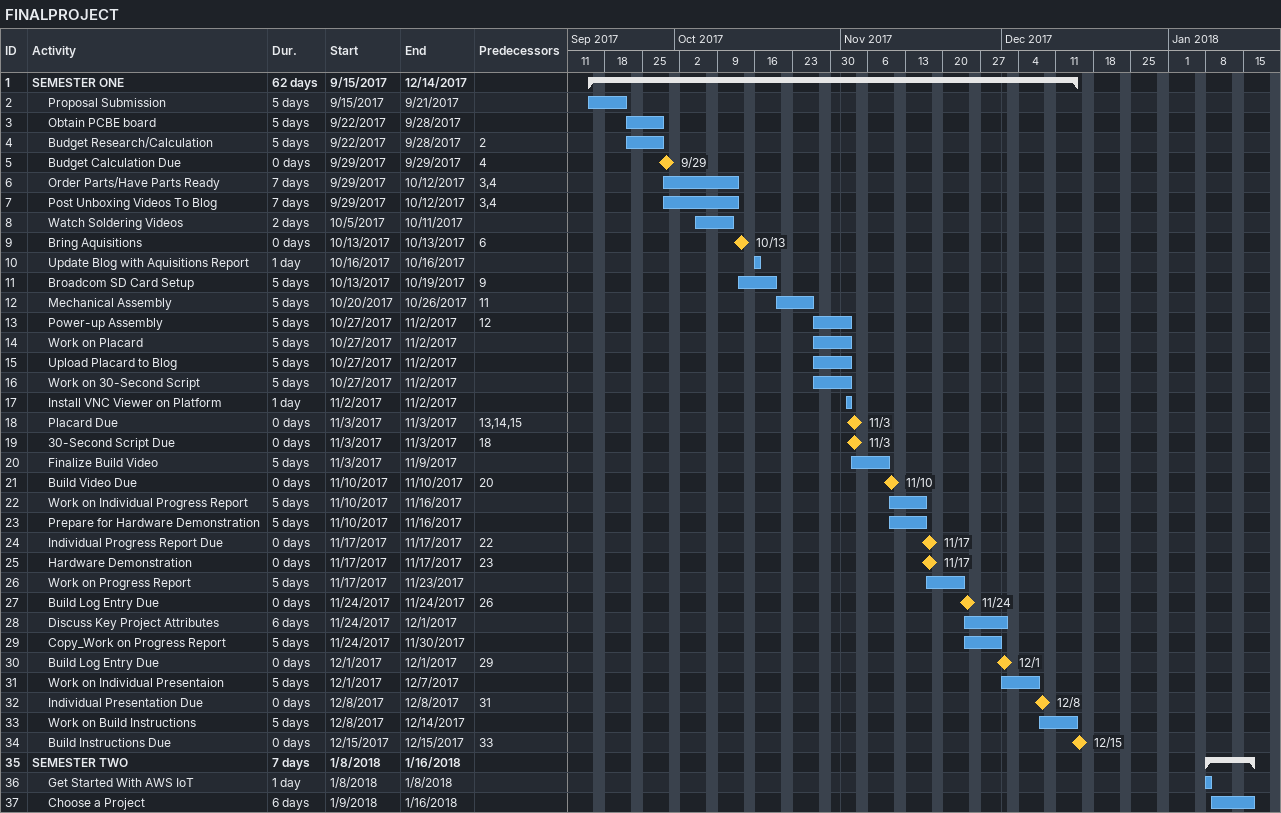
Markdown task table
FINALPROJECT

| ID | Level | Task | Duration | Start | Finish | Predecessors |
|---|---|---|---|---|---|---|
| 1 | 1 | **SEMESTER ONE** | 62d | 2017-09-15 | 2017-12-14 |  |
| 2 | 2 | Proposal Submission | 5d | 2017-09-15 | 2017-09-21 |  |
| 3 | 2 | Obtain PCBE board | 5d | 2017-09-22 | 2017-09-28 |  |
| 4 | 2 | Budget Research/Calculation | 5d | 2017-09-22 | 2017-09-28 | 2 |
| 5 | 2 | Budget Calculation Due | 0d | 2017-09-29 | 2017-09-29 | 4 |
| 6 | 2 | Order Parts/Have Parts Ready | 7d | 2017-09-29 | 2017-10-12 | 3, 4 |
| 7 | 2 | Post Unboxing Videos To Blog | 7d | 2017-09-29 | 2017-10-12 | 3, 4 |
| 8 | 2 | Watch Soldering Videos | 2d | 2017-10-05 | 2017-10-11 |  |
| 9 | 2 | Bring Aquisitions | 0d | 2017-10-13 | 2017-10-13 | 6 |
| 10 | 2 | Update Blog with Aquisitions Report | 1d | 2017-10-16 | 2017-10-16 |  |
| 11 | 2 | Broadcom SD Card Setup | 5d | 2017-10-13 | 2017-10-19 | 9 |
| 12 | 2 | Mechanical Assembly | 5d | 2017-10-20 | 2017-10-26 | 11 |
| 13 | 2 | Power-up Assembly | 5d | 2017-10-27 | 2017-11-02 | 12 |
| 14 | 2 | Work on Placard | 5d | 2017-10-27 | 2017-11-02 |  |
| 15 | 2 | Upload Placard to Blog | 5d | 2017-10-27 | 2017-11-02 |  |
| 16 | 2 | Work on 30-Second Script | 5d | 2017-10-27 | 2017-11-02 |  |
| 17 | 2 | Install VNC Viewer on Platform | 1d | 2017-11-02 | 2017-11-02 |  |
| 18 | 2 | Placard Due | 0d | 2017-11-03 | 2017-11-03 | 13, 14, 15 |
| 19 | 2 | 30-Second Script Due | 0d | 2017-11-03 | 2017-11-03 | 18 |
| 20 | 2 | Finalize Build Video | 5d | 2017-11-03 | 2017-11-09 |  |
| 21 | 2 | Build Video Due | 0d | 2017-11-10 | 2017-11-10 | 20 |
| 22 | 2 | Work on Individual Progress Report | 5d | 2017-11-10 | 2017-11-16 |  |
| 23 | 2 | Prepare for Hardware Demonstration | 5d | 2017-11-10 | 2017-11-16 |  |
| 24 | 2 | Individual Progress Report Due | 0d | 2017-11-17 | 2017-11-17 | 22 |
| 25 | 2 | Hardware Demonstration | 0d | 2017-11-17 | 2017-11-17 | 23 |
| 26 | 2 | Work on Progress Report | 5d | 2017-11-17 | 2017-11-23 |  |
| 27 | 2 | Build Log Entry Due | 0d | 2017-11-24 | 2017-11-24 | 26 |
| 28 | 2 | Discuss Key Project Attributes | 6d | 2017-11-24 | 2017-12-01 |  |
| 29 | 2 | Copy_Work on Progress Report | 5d | 2017-11-24 | 2017-11-30 |  |
| 30 | 2 | Build Log Entry Due | 0d | 2017-12-01 | 2017-12-01 | 29 |
| 31 | 2 | Work on Individual Presentaion | 5d | 2017-12-01 | 2017-12-07 |  |
| 32 | 2 | Individual Presentation Due | 0d | 2017-12-08 | 2017-12-08 | 31 |
| 33 | 2 | Work on Build Instructions | 5d | 2017-12-08 | 2017-12-14 |  |
| 34 | 2 | Build Instructions Due | 0d | 2017-12-15 | 2017-12-15 | 33 |
| 35 | 1 | **SEMESTER TWO** | 7d | 2018-01-08 | 2018-01-16 |  |
| 36 | 2 | Get Started With AWS IoT | 1d | 2018-01-08 | 2018-01-08 |  |
| 37 | 2 | Choose a Project | 6d | 2018-01-09 | 2018-01-16 |  |
